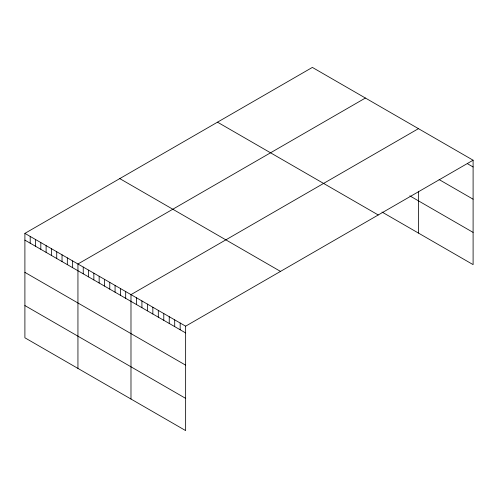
<?xml version="1.0" encoding="UTF-8"?>
<svg xmlns="http://www.w3.org/2000/svg" width="498" height="498" viewBox="0 0 498 498"><rect width="100%" height="100%" fill="white"/><g stroke="black" fill="none" stroke-linecap="round" stroke-linejoin="round"><path stroke-width="0.75" d="M473.1 160.207L185.636 326.171L185.636 430.589L24.9 337.793L24.9 233.375L312.364 67.411L473.1 160.207L473.1 264.625L381.985 212.024M365.408 98.031L77.943 263.996L77.943 368.414M418.451 128.658L130.986 294.623L130.986 399.041M467.634 163.811L473.1 166.967M439.093 179.566L473.1 199.194M409.829 195.87L473.1 232.398M217.501 122.178L378.237 214.974M119.763 178.601L280.499 271.404M24.9 233.375L185.636 326.171M24.9 240.129L185.636 332.932M24.9 272.362L185.636 365.159M24.9 305.567L185.636 398.363M418.451 191.257L418.451 233.076M180.17 323.015L180.17 329.776M174.705 319.865L174.705 326.626M169.245 316.709L169.245 323.47M163.78 313.553L163.78 320.314M158.314 310.397L158.314 317.158M152.849 307.241L152.849 314.001M147.383 304.085L147.383 310.845M141.918 300.929L141.918 307.689M136.452 297.779L136.452 304.533M125.683 291.56L125.683 298.321M120.379 288.498L120.379 295.258M115.075 285.435L115.075 292.195M109.772 282.372L109.772 289.133M104.468 279.31L104.468 286.07M99.158 276.247L99.158 283.007M93.854 273.184L93.854 279.944M88.551 270.121L88.551 276.882M83.247 267.059L83.247 273.819M72.64 260.933L72.64 267.694M67.336 257.871L67.336 264.631M62.032 254.808L62.032 261.568M56.728 251.745L56.728 258.506M51.425 248.683L51.425 255.443M46.115 245.62L46.115 252.38M40.811 242.557L40.811 249.317M35.507 239.494L35.507 246.255M30.204 236.438L30.204 243.192"/></g></svg>
